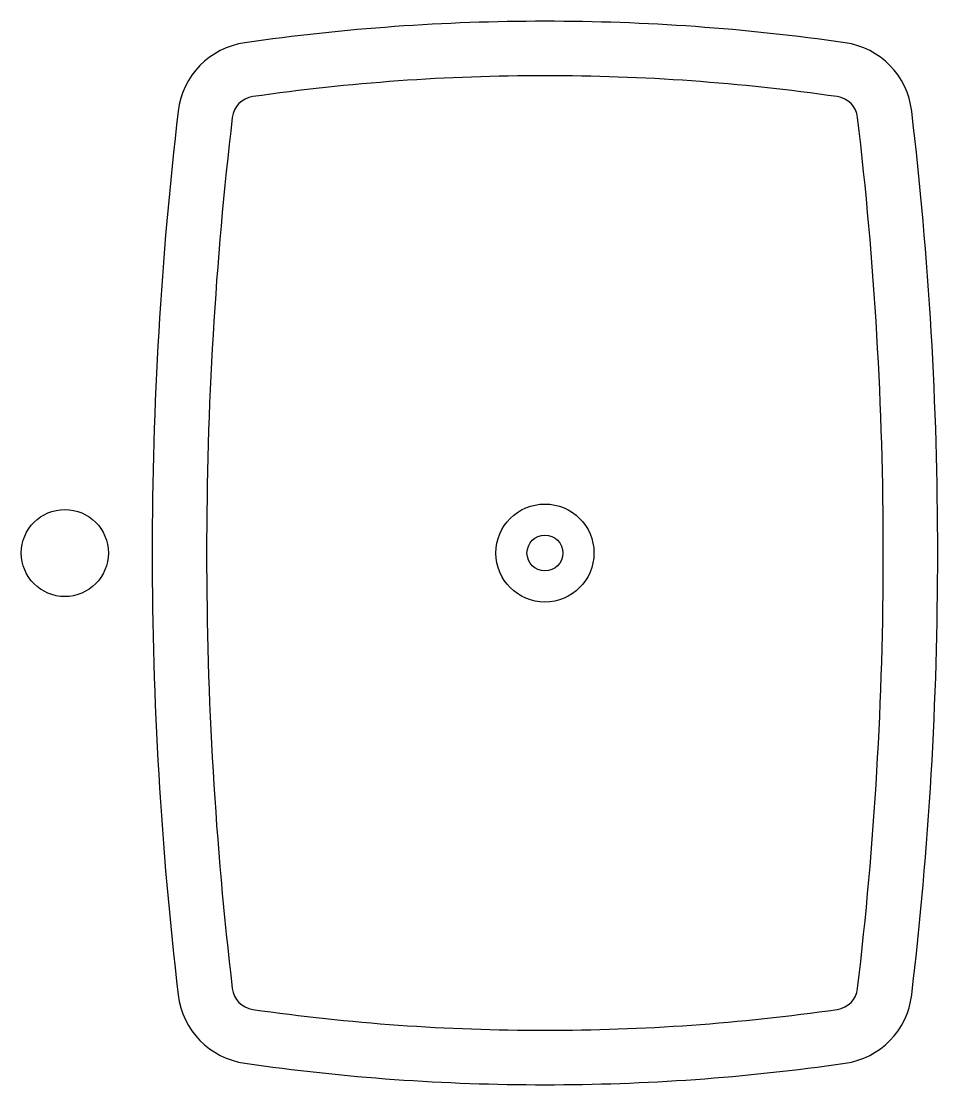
# Model space of a CAD drawing. Header units: millimetres. Extents: x -2898.324 to -2897.904, y 2966.667 to 2967.155.
import ezdxf

# ---------------------------------------------------------------- set-up
doc = ezdxf.new("R2010")
doc.units = ezdxf.units.MM
doc.header["$LTSCALE"] = 10
doc.layers.add('banheiro_louças', color=2, linetype='Continuous')

msp = doc.modelspace()

# ---------------------------------------------------------------- linework, layer by layer
at = {"layer": 'banheiro_louças'}
msp.add_lwpolyline([(-2898.08394, 2966.66701, 0.035707), (-2897.94614, 2966.67687, 0.339823), (-2897.91552, 2966.70827, 0.029436), (-2897.90356, 2966.91117, 0.029436), (-2897.91552, 2967.11407, 0.339823), (-2897.94614, 2967.14548, 0.035707), (-2898.08394, 2967.15533, 0.035707), (-2898.22173, 2967.14548, 0.339823), (-2898.25236, 2967.11407, 0.029436), (-2898.26432, 2966.91117, 0.029436), (-2898.25236, 2966.70827, 0.339823), (-2898.22173, 2966.67687, 0.035707)], format="xyb", close=True, dxfattribs=at)
at = {"layer": 'banheiro_louças', "color": 1}
msp.add_lwpolyline([(-2898.08394, 2966.69201, 0.035707), (-2897.9497, 2966.70161, 0.339823), (-2897.94034, 2966.71121, 0.029436), (-2897.92856, 2966.91117, 0.029436), (-2897.94034, 2967.11114, 0.339823), (-2897.9497, 2967.12073, 0.035707), (-2898.08394, 2967.13033, 0.035707), (-2898.21817, 2967.12073, 0.339823), (-2898.22753, 2967.11114, 0.029436), (-2898.23932, 2966.91117, 0.029436), (-2898.22753, 2966.71121, 0.339823), (-2898.21817, 2966.70161, 0.035707)], format="xyb", close=True, dxfattribs=at)
for centre, radius in [((-2898.30444, 2966.91117), 0.02), ((-2898.08394, 2966.91117), 0.0225), ((-2898.08394, 2966.91117), 0.00825)]:
    msp.add_circle(centre, radius, dxfattribs=at)

doc.saveas('drawing.dxf')
